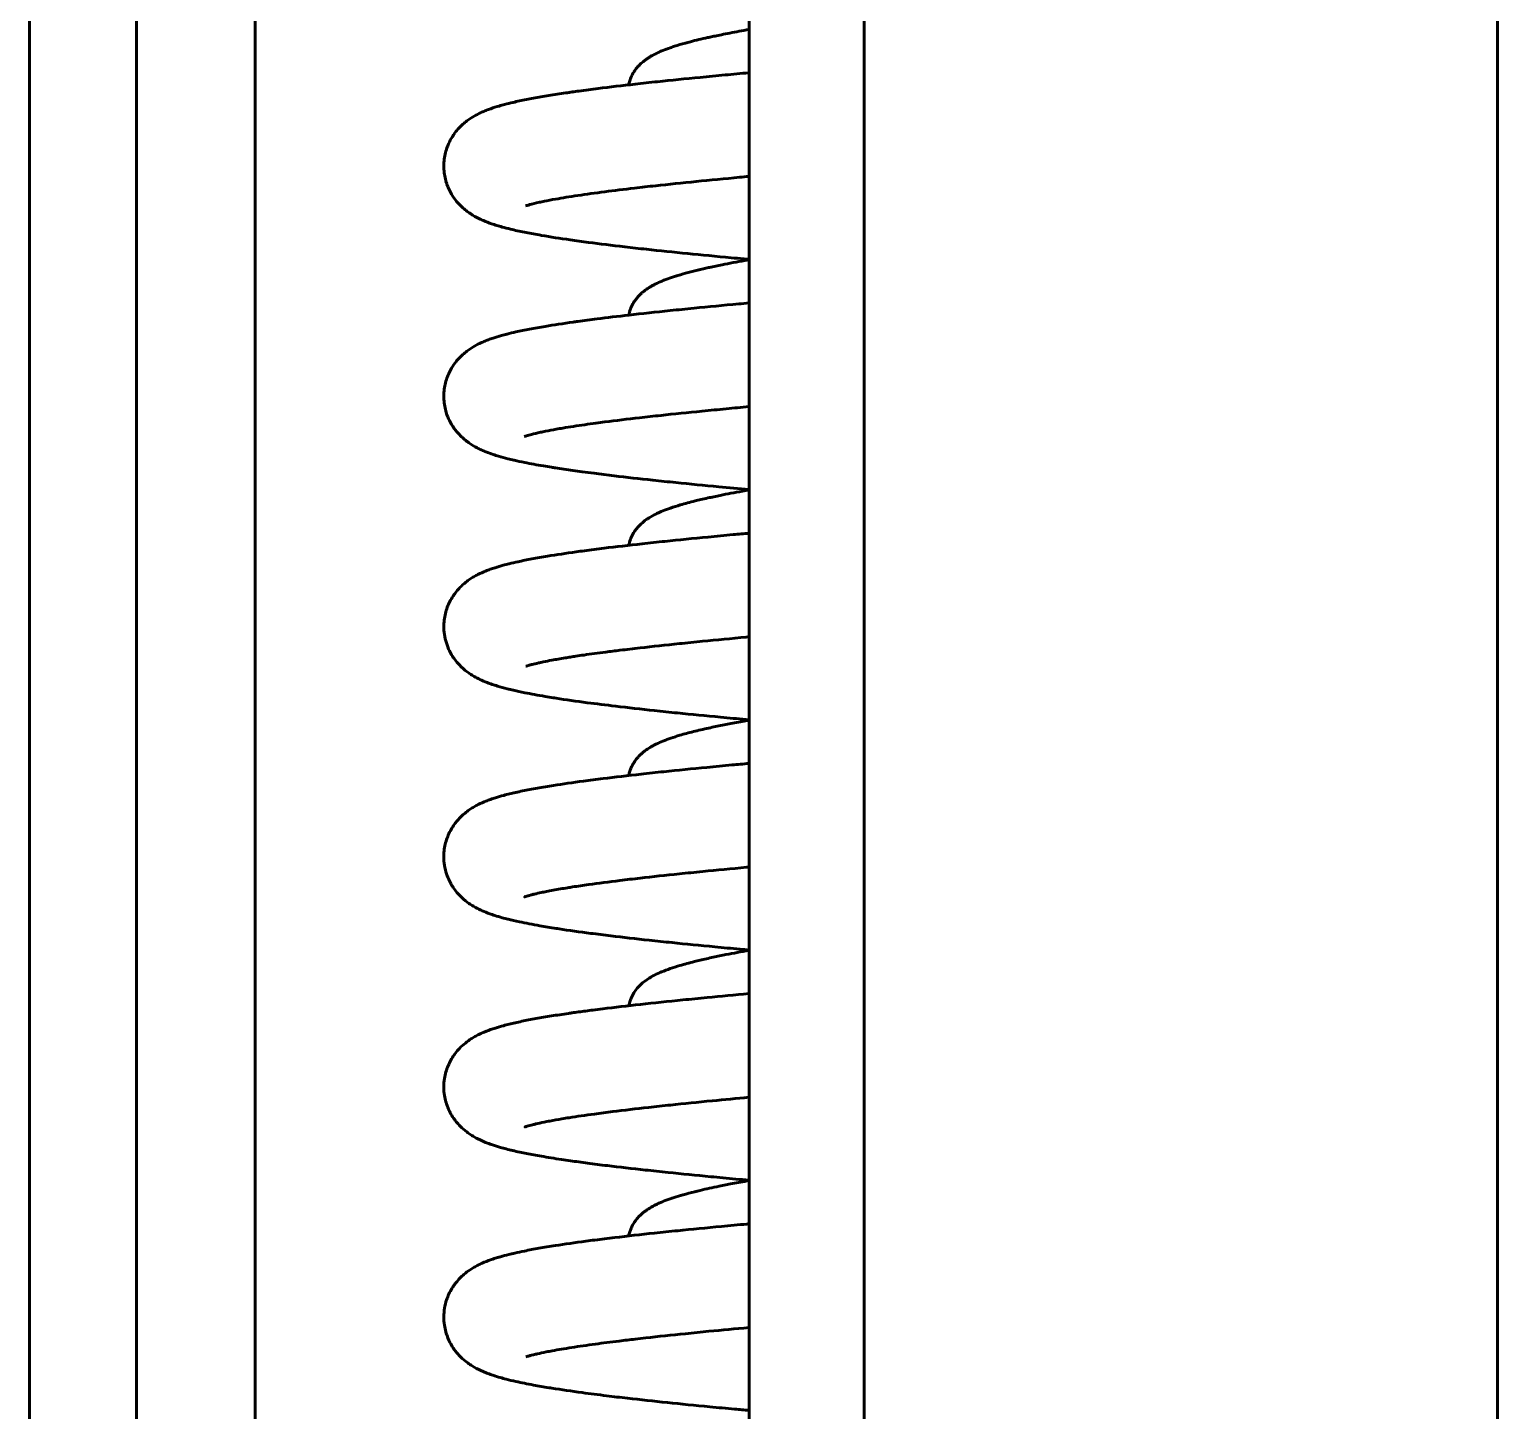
# Model space of a CAD drawing. Header units: millimetres. Extents: x 0 to 840, y 0 to 594.
# Drawn here: x 233.069 to 236.469, y 435.67 to 438.87 of the extents above; entities that cross this region are included whole.
import ezdxf

# ---------------------------------------------------------------- set-up
doc = ezdxf.new("R2010")
doc.units = ezdxf.units.MM
doc.linetypes.add('K5LT_BASIC', pattern=[0])
doc.layers.add('Системный слой', color=7, linetype='Continuous')

msp = doc.modelspace()

# ---------------------------------------------------------------- linework, layer by layer
at = {"layer": 'Системный слой', "color": 5, "linetype": 'K5LT_BASIC', "lineweight": 60, "true_color": 0x0000ff}
for p, q in [((236.46886, 512.31632), (236.46886, 411.74583)), ((235.00219, 512.30589), (235.00219, 411.73474)), ((233.06929, 445.75139), (233.06929, 413.77201)), ((233.31772, 445.75139), (233.31772, 413.77201)), ((233.59245, 413.73968), (233.59245, 445.75139)), ((234.73553, 445.61806), (234.73553, 413.95986))]:
    msp.add_line(p, q, dxfattribs=at)
for points, knots in [([(234.45704, 438.74172), (234.45708, 438.74189), (234.45711, 438.74207), (234.45774, 438.74521), (234.45844, 438.74794), (234.46057, 438.75483), (234.46204, 438.75852), (234.46502, 438.76483), (234.46646, 438.76749), (234.46932, 438.77225), (234.47098, 438.77473), (234.47416, 438.77907), (234.47593, 438.78127), (234.47939, 438.78525), (234.4812, 438.78716), (234.48623, 438.79211), (234.48935, 438.7948), (234.49468, 438.79898), (234.49657, 438.80037), (234.50076, 438.80327), (234.50282, 438.80461), (234.50719, 438.80731), (234.50948, 438.80864), (234.51688, 438.81274), (234.52214, 438.81532), (234.5303, 438.81896), (234.53296, 438.82009), (234.54133, 438.82351), (234.54719, 438.82569), (234.5565, 438.82892), (234.55978, 438.83002), (234.57112, 438.83366), (234.57947, 438.83613), (234.59216, 438.83963), (234.59611, 438.84068), (234.6125, 438.84493), (234.62568, 438.84807), (234.64158, 438.8516), (234.64346, 438.85201), (234.64913, 438.85325), (234.65297, 438.85407), (234.66165, 438.8559), (234.66653, 438.8569), (234.68453, 438.86054), (234.69818, 438.86316), (234.71994, 438.86716), (234.72766, 438.86854), (234.73553, 438.86993)], [15.2708964, 15.2708964, 15.2708964, 15.2708964, 15.2814512, 15.2814512, 15.4597639, 15.4597639, 15.7178804, 15.7178804, 15.9135565, 15.9135565, 16.108643, 16.108643, 16.3069277, 16.3069277, 16.5097208, 16.5097208, 16.8665158, 16.8665158, 17.0900401, 17.0900401, 17.3260732, 17.3260732, 17.5758836, 17.5758836, 18.1455824, 18.1455824, 18.4264481, 18.4264481, 19.0025335, 19.0025335, 19.3081515, 19.3081515, 20.0282558, 20.0282558, 20.3433594, 20.3433594, 21.3061923, 21.3061923, 21.4337914, 21.4337914, 21.6889895, 21.6889895, 22.0024793, 22.0024793, 22.8263653, 22.8263653, 23.2641921, 23.2641921, 23.2641921, 23.2641921]), ([(234.73553, 438.3374), (234.73153, 438.33776), (234.72754, 438.33813), (234.7137, 438.3394), (234.70391, 438.34031), (234.65959, 438.34445), (234.62598, 438.34768), (234.56049, 438.35422), (234.52866, 438.35752), (234.48961, 438.36177), (234.48108, 438.36271), (234.46422, 438.3646), (234.45589, 438.36555), (234.41817, 438.3699), (234.39025, 438.37332), (234.35664, 438.37774), (234.34934, 438.37872), (234.33512, 438.38066), (234.3282, 438.38163), (234.29768, 438.38601), (234.27576, 438.38942), (234.25338, 438.39327), (234.25134, 438.39363), (234.24338, 438.39503), (234.23759, 438.39608), (234.22635, 438.39819), (234.22084, 438.39926), (234.20428, 438.40261), (234.19361, 438.40495), (234.17689, 438.40897), (234.17028, 438.41066), (234.15965, 438.41361), (234.15554, 438.4148), (234.14723, 438.41736), (234.14339, 438.41861), (234.13331, 438.42209), (234.12685, 438.42454), (234.11719, 438.42869), (234.11369, 438.43029), (234.10361, 438.43528), (234.09772, 438.43848), (234.08703, 438.44559), (234.08401, 438.44774), (234.07747, 438.45284), (234.07428, 438.45554), (234.06804, 438.46135), (234.06478, 438.46465), (234.05759, 438.47274), (234.05306, 438.47862), (234.04582, 438.48987), (234.04239, 438.49619), (234.03861, 438.50478), (234.03765, 438.50714), (234.03635, 438.51066), (234.03595, 438.5118), (234.03478, 438.51524), (234.03407, 438.51756), (234.03212, 438.52464), (234.03108, 438.52948), (234.02954, 438.53952), (234.02906, 438.54474), (234.02876, 438.5552), (234.02894, 438.56045), (234.02994, 438.57084), (234.03076, 438.57599), (234.033, 438.58606), (234.03441, 438.59098), (234.03828, 438.60194), (234.0409, 438.60784), (234.04689, 438.61911), (234.05031, 438.62447), (234.05413, 438.62968), (234.05441, 438.63006), (234.05768, 438.63442), (234.06091, 438.63825), (234.06698, 438.64476), (234.07015, 438.64783), (234.07619, 438.65324), (234.07936, 438.65583), (234.08556, 438.66052), (234.08858, 438.66263), (234.09713, 438.66819), (234.10186, 438.67086), (234.11014, 438.67514), (234.11334, 438.67668), (234.11987, 438.67964), (234.12341, 438.68113), (234.13026, 438.68386), (234.1339, 438.68522), (234.14399, 438.68879), (234.15035, 438.6908), (234.1611, 438.69396), (234.16539, 438.69515), (234.17597, 438.69795), (234.18257, 438.69958), (234.19431, 438.7023), (234.19919, 438.70339), (234.2094, 438.70557), (234.2147, 438.70666), (234.2307, 438.70982), (234.2419, 438.71189), (234.25967, 438.71497), (234.26582, 438.716), (234.27837, 438.71805), (234.2848, 438.71907), (234.2979, 438.72109), (234.30459, 438.72209), (234.3138, 438.72344), (234.31617, 438.72379), (234.32109, 438.7245), (234.32362, 438.72486), (234.33127, 438.72594), (234.33645, 438.72667), (234.34888, 438.72837), (234.35621, 438.72935), (234.3711, 438.73131), (234.37867, 438.73229), (234.41318, 438.73664), (234.44161, 438.74001), (234.48007, 438.74432), (234.48868, 438.74528), (234.5061, 438.74717), (234.51492, 438.74812), (234.55544, 438.75242), (234.58844, 438.75576), (234.63207, 438.76003), (234.64157, 438.76095), (234.66072, 438.76278), (234.67037, 438.7637), (234.6983, 438.76633), (234.71679, 438.76804), (234.73553, 438.76975)], [17.6514109, 17.6514109, 17.6514109, 17.6514109, 17.7772983, 17.7772983, 18.0899646, 18.0899646, 19.2030802, 19.2030802, 20.3381333, 20.3381333, 20.6607478, 20.6607478, 20.9848758, 20.9848758, 22.1507212, 22.1507212, 22.4818189, 22.4818189, 22.8090733, 22.8090733, 23.9511004, 23.9511004, 24.0673039, 24.0673039, 24.4069544, 24.4069544, 24.7470429, 24.7470429, 25.4603429, 25.4603429, 25.9392161, 25.9392161, 26.2642799, 26.2642799, 26.5715778, 26.5715778, 27.0630792, 27.0630792, 27.3356664, 27.3356664, 27.8157053, 27.8157053, 28.0263359, 28.0263359, 28.2252648, 28.2252648, 28.4161238, 28.4161238, 28.6871599, 28.6871599, 28.9389208, 28.9389208, 29.030365, 29.030365, 29.0734309, 29.0734309, 29.1595627, 29.1595627, 29.3318263, 29.3318263, 29.5120752, 29.5120752, 29.692458, 29.692458, 29.8728064, 29.8728064, 30.0529797, 30.0529797, 30.287323, 30.287323, 30.5294085, 30.5294085, 30.5484005, 30.5484005, 30.7512887, 30.7512887, 30.941529, 30.941529, 31.1378553, 31.1378553, 31.3425172, 31.3425172, 31.707586, 31.707586, 31.9524764, 31.9524764, 32.2173605, 32.2173605, 32.4995814, 32.4995814, 33.0087112, 33.0087112, 33.3282566, 33.3282566, 33.8013984, 33.8013984, 34.1361041, 34.1361041, 34.4753126, 34.4753126, 35.1410374, 35.1410374, 35.4805396, 35.4805396, 35.8183769, 35.8183769, 36.1546751, 36.1546751, 36.2709726, 36.2709726, 36.3927115, 36.3927115, 36.6361892, 36.6361892, 36.9688223, 36.9688223, 37.2999793, 37.2999793, 38.4507249, 38.4507249, 38.7768409, 38.7768409, 39.1017879, 39.1017879, 40.2519159, 40.2519159, 40.5683975, 40.5683975, 40.883783, 40.883783, 41.4741036, 41.4741036, 41.4741036, 41.4741036]), ([(234.21814, 438.46123), (234.21949, 438.4617), (234.22052, 438.46203), (234.22396, 438.46309), (234.22591, 438.46366), (234.23366, 438.46581), (234.24132, 438.46771), (234.25374, 438.47045), (234.2576, 438.47127), (234.26959, 438.47371), (234.27821, 438.47535), (234.30294, 438.47977), (234.3204, 438.48261), (234.35862, 438.48832), (234.37948, 438.49121), (234.42338, 438.4969), (234.44632, 438.49971), (234.47843, 438.50344), (234.48647, 438.50436), (234.50278, 438.5062), (234.51104, 438.50711), (234.54929, 438.5113), (234.5807, 438.51457), (234.6457, 438.52108), (234.67926, 438.52432), (234.72104, 438.52823), (234.72826, 438.5289), (234.73553, 438.52957)], [0, 0, 0, 0, 0.2910511, 0.2910511, 0.5841198, 0.5841198, 1.3557373, 1.3557373, 1.6748991, 1.6748991, 2.2860591, 2.2860591, 3.2956383, 3.2956383, 4.3052176, 4.3052176, 5.2765956, 5.2765956, 5.5937508, 5.5937508, 5.9098311, 5.9098311, 7.0343142, 7.0343142, 8.1433826, 8.1433826, 8.3734093, 8.3734093, 8.3734093, 8.3734093]), ([(234.45705, 438.20841), (234.45748, 438.21062), (234.45799, 438.21279), (234.45923, 438.21728), (234.46007, 438.21984), (234.4624, 438.22609), (234.46444, 438.23045), (234.46859, 438.23787), (234.47097, 438.24148), (234.47509, 438.24691), (234.47672, 438.24888), (234.48024, 438.25283), (234.48192, 438.25456), (234.48565, 438.25816), (234.48741, 438.25974), (234.49037, 438.26224), (234.4914, 438.26307), (234.49623, 438.26687), (234.50001, 438.26948), (234.50598, 438.27325), (234.50827, 438.27461), (234.51287, 438.2772), (234.5152, 438.27845), (234.5231, 438.28246), (234.52857, 438.28493), (234.53709, 438.28846), (234.54002, 438.28962), (234.54864, 438.29289), (234.55453, 438.29495), (234.56403, 438.29806), (234.5675, 438.29915), (234.57862, 438.30254), (234.58662, 438.30481), (234.59897, 438.3081), (234.60304, 438.30915), (234.61133, 438.31123), (234.61558, 438.31227), (234.62425, 438.31434), (234.62867, 438.31536), (234.63684, 438.31722), (234.64056, 438.31805), (234.64898, 438.31988), (234.65371, 438.3209), (234.66334, 438.32291), (234.66823, 438.32391), (234.68979, 438.32825), (234.70733, 438.33156), (234.72899, 438.33544), (234.73224, 438.33602), (234.73553, 438.33659)], [15.2770066, 15.2770066, 15.2770066, 15.2770066, 15.4116474, 15.4116474, 15.5666838, 15.5666838, 15.8501147, 15.8501147, 16.1411407, 16.1411407, 16.3360032, 16.3360032, 16.5367714, 16.5367714, 16.7459133, 16.7459133, 16.8650735, 16.8650735, 17.2837846, 17.2837846, 17.5317871, 17.5317871, 17.7900805, 17.7900805, 18.3788375, 18.3788375, 18.6716961, 18.6716961, 19.2339442, 19.2339442, 19.5433923, 19.5433923, 20.2100357, 20.2100357, 20.5256667, 20.5256667, 20.8415178, 20.8415178, 21.1572127, 21.1572127, 21.4128408, 21.4128408, 21.727157, 21.727157, 22.0406414, 22.0406414, 23.0834015, 23.0834015, 23.2661389, 23.2661389, 23.2661389, 23.2661389]), ([(234.73553, 437.80406), (234.71186, 437.80623), (234.6886, 437.80839), (234.63154, 437.81381), (234.59832, 437.81707), (234.55728, 437.82125), (234.54828, 437.82218), (234.53047, 437.82404), (234.52165, 437.82498), (234.48164, 437.82927), (234.45178, 437.83263), (234.41546, 437.83696), (234.40754, 437.83792), (234.39195, 437.83985), (234.38426, 437.84082), (234.3673, 437.843), (234.3581, 437.84421), (234.34182, 437.84641), (234.33468, 437.84739), (234.32069, 437.84937), (234.31381, 437.85036), (234.30035, 437.85236), (234.29375, 437.85336), (234.28423, 437.85485), (234.2812, 437.85533), (234.27183, 437.85683), (234.26561, 437.85785), (234.24418, 437.86149), (234.2298, 437.86413), (234.20766, 437.86859), (234.19946, 437.87034), (234.18676, 437.87325), (234.18197, 437.8744), (234.16978, 437.87746), (234.16252, 437.87942), (234.15146, 437.8827), (234.14719, 437.88404), (234.13765, 437.88721), (234.13213, 437.8892), (234.12276, 437.89295), (234.11962, 437.89428), (234.11246, 437.89755), (234.10931, 437.89908), (234.09962, 437.90417), (234.09311, 437.90801), (234.08338, 437.91489), (234.07991, 437.91753), (234.07355, 437.92286), (234.07025, 437.92586), (234.06408, 437.93207), (234.06104, 437.93542), (234.05613, 437.94144), (234.05418, 437.944), (234.04861, 437.95193), (234.04515, 437.95765), (234.03917, 437.96977), (234.03667, 437.97594), (234.0331, 437.98738), (234.03186, 437.99238), (234.02999, 438.00262), (234.02936, 438.00781), (234.02877, 438.01826), (234.0288, 438.02351), (234.02949, 438.03391), (234.03017, 438.0391), (234.03211, 438.04918), (234.0334, 438.0542), (234.03646, 438.06373), (234.03827, 438.06839), (234.04233, 438.07733), (234.0446, 438.08162), (234.05034, 438.09123), (234.05398, 438.09636), (234.05798, 438.10131), (234.05827, 438.10167), (234.06169, 438.10583), (234.06504, 438.10944), (234.07126, 438.11555), (234.07447, 438.11842), (234.08058, 438.12347), (234.08377, 438.12588), (234.09001, 438.13026), (234.09303, 438.13223), (234.10179, 438.13754), (234.10668, 438.14011), (234.11517, 438.14421), (234.11845, 438.14568), (234.12511, 438.1485), (234.12874, 438.14994), (234.13579, 438.15258), (234.1395, 438.15389), (234.1496, 438.15725), (234.15583, 438.15913), (234.1666, 438.16214), (234.17102, 438.16332), (234.18199, 438.16611), (234.18884, 438.16773), (234.20098, 438.17045), (234.20602, 438.17153), (234.21651, 438.17369), (234.22195, 438.17477), (234.2388, 438.178), (234.25078, 438.18013), (234.28339, 438.1856), (234.305, 438.1889), (234.33185, 438.19269), (234.33551, 438.1932), (234.34636, 438.1947), (234.35366, 438.19568), (234.3685, 438.19764), (234.37604, 438.19862), (234.4071, 438.20256), (234.43175, 438.20551), (234.48784, 438.21191), (234.51973, 438.21535), (234.56204, 438.21972), (234.57116, 438.22065), (234.58956, 438.2225), (234.59884, 438.22343), (234.64157, 438.22765), (234.67612, 438.23094), (234.71956, 438.23496), (234.72752, 438.23569), (234.73553, 438.23642)], [16.2624101, 16.2624101, 16.2624101, 16.2624101, 16.9775391, 16.9775391, 18.0525684, 18.0525684, 18.3585298, 18.3585298, 18.6658319, 18.6658319, 19.7704416, 19.7704416, 20.0848766, 20.0848766, 20.4005474, 20.4005474, 20.7947646, 20.7947646, 21.1139544, 21.1139544, 21.4339694, 21.4339694, 21.7554901, 21.7554901, 21.9080828, 21.9080828, 22.2323972, 22.2323972, 23.0546044, 23.0546044, 23.5741965, 23.5741965, 23.8982904, 23.8982904, 24.4178825, 24.4178825, 24.7248323, 24.7248323, 25.1532146, 25.1532146, 25.4162954, 25.4162954, 25.6587466, 25.6587466, 26.0857428, 26.0857428, 26.2913996, 26.2913996, 26.4863348, 26.4863348, 26.6715018, 26.6715018, 26.7957909, 26.7957909, 27.0381243, 27.0381243, 27.2628932, 27.2628932, 27.4292176, 27.4292176, 27.594318, 27.594318, 27.7592234, 27.7592234, 27.9249699, 27.9249699, 28.0926229, 28.0926229, 28.2633046, 28.2633046, 28.4366275, 28.4366275, 28.6726327, 28.6726327, 28.690844, 28.690844, 28.889853, 28.889853, 29.0758661, 29.0758661, 29.2689239, 29.2689239, 29.4709327, 29.4709327, 29.8415529, 29.8415529, 30.0848159, 30.0848159, 30.3479366, 30.3479366, 30.6271294, 30.6271294, 31.1013949, 31.1013949, 31.4124648, 31.4124648, 31.8741363, 31.8741363, 32.197199, 32.197199, 32.5232812, 32.5232812, 33.1890278, 33.1890278, 34.2479185, 34.2479185, 34.4129955, 34.4129955, 34.7323995, 34.7323995, 35.0502074, 35.0502074, 36.0175733, 36.0175733, 37.1506918, 37.1506918, 37.4572892, 37.4572892, 37.7627791, 37.7627791, 38.8493866, 38.8493866, 39.0912523, 39.0912523, 39.0912523, 39.0912523]), ([(234.21566, 437.92698), (234.21629, 437.92726), (234.21564, 437.92699), (234.21866, 437.92812), (234.22206, 437.92921), (234.22759, 437.9308), (234.23014, 437.9315), (234.2379, 437.93353), (234.2448, 437.93517), (234.25643, 437.93769), (234.26039, 437.93852), (234.27212, 437.94086), (234.28022, 437.94239), (234.29396, 437.94483), (234.29916, 437.94572), (234.32006, 437.94921), (234.33708, 437.95183), (234.36378, 437.95565), (234.37228, 437.95684), (234.38787, 437.95894), (234.39484, 437.95987), (234.42689, 437.96402), (234.45375, 437.96728), (234.49027, 437.97146), (234.49843, 437.97238), (234.51496, 437.97421), (234.52332, 437.97513), (234.56205, 437.97931), (234.59381, 437.98258), (234.63598, 437.98676), (234.64522, 437.98767), (234.66384, 437.98947), (234.67324, 437.99038), (234.70004, 437.99293), (234.71765, 437.99458), (234.73553, 437.99624)], [0, 0, 0, 0, 0.2395991, 0.2395991, 0.7689943, 0.7689943, 1.0086513, 1.0086513, 1.7166924, 1.7166924, 2.0587812, 2.0587812, 2.6630647, 2.6630647, 3.0089995, 3.0089995, 3.9995145, 3.9995145, 4.441106, 4.441106, 4.7835574, 4.7835574, 5.9828167, 5.9828167, 6.3203518, 6.3203518, 6.656356, 6.656356, 7.8532297, 7.8532297, 8.1841638, 8.1841638, 8.5141946, 8.5141946, 9.1172828, 9.1172828, 9.1172828, 9.1172828]), ([(234.73553, 437.80326), (234.73034, 437.80235), (234.72522, 437.80143), (234.70213, 437.79726), (234.685, 437.79398), (234.66386, 437.78969), (234.65903, 437.78868), (234.64952, 437.78667), (234.64485, 437.78566), (234.63469, 437.78341), (234.62925, 437.78217), (234.61954, 437.77989), (234.61524, 437.77886), (234.59874, 437.77478), (234.58721, 437.77169), (234.56858, 437.7662), (234.56112, 437.76384), (234.55072, 437.76026), (234.54757, 437.75913), (234.53876, 437.75583), (234.53323, 437.75359), (234.52519, 437.75002), (234.52258, 437.7488), (234.51462, 437.74488), (234.50951, 437.7421), (234.50223, 437.73756), (234.49995, 437.73606), (234.49363, 437.7316), (234.48969, 437.72852), (234.48374, 437.72302), (234.4821, 437.72141), (234.47851, 437.71761), (234.47679, 437.71565), (234.47334, 437.71134), (234.47169, 437.70909), (234.46774, 437.70314), (234.46536, 437.69894), (234.46165, 437.69094), (234.45992, 437.68638), (234.45804, 437.67969), (234.4575, 437.67741), (234.45705, 437.67508)], [18.3763925, 18.3763925, 18.3763925, 18.3763925, 18.6652158, 18.6652158, 19.6953654, 19.6953654, 20.0084335, 20.0084335, 20.3221589, 20.3221589, 20.7044687, 20.7044687, 21.0201254, 21.0201254, 21.9434122, 21.9434122, 22.6166164, 22.6166164, 22.9219503, 22.9219503, 23.4853827, 23.4853827, 23.7698737, 23.7698737, 24.3333062, 24.3333062, 24.5827383, 24.5827383, 25.0400042, 25.0400042, 25.2352625, 25.2352625, 25.4387399, 25.4387399, 25.6356331, 25.6356331, 25.9366411, 25.9366411, 26.2245206, 26.2245206, 26.367018, 26.367018, 26.367018, 26.367018]), ([(234.73553, 437.27073), (234.73312, 437.27095), (234.73071, 437.27117), (234.71843, 437.2723), (234.70861, 437.2732), (234.6891, 437.27502), (234.67941, 437.27593), (234.63549, 437.28009), (234.60222, 437.28335), (234.56108, 437.28753), (234.55206, 437.28846), (234.5342, 437.29032), (234.52535, 437.29125), (234.48521, 437.29554), (234.45522, 437.2989), (234.40387, 437.305), (234.38194, 437.30773), (234.33525, 437.3139), (234.31116, 437.31732), (234.28653, 437.32115), (234.28431, 437.3215), (234.27569, 437.32287), (234.26941, 437.32389), (234.24652, 437.32773), (234.23081, 437.33059), (234.20715, 437.33536), (234.19842, 437.33723), (234.18525, 437.34028), (234.18057, 437.34141), (234.16785, 437.34463), (234.16014, 437.34675), (234.14879, 437.3502), (234.14465, 437.35153), (234.13682, 437.3542), (234.13327, 437.35548), (234.12345, 437.35928), (234.1181, 437.36155), (234.10881, 437.366), (234.10534, 437.36778), (234.09863, 437.37152), (234.09512, 437.37361), (234.08617, 437.37942), (234.08019, 437.38378), (234.07391, 437.38929), (234.07368, 437.38949), (234.07297, 437.39012), (234.07251, 437.39054), (234.07109, 437.39183), (234.07015, 437.39271), (234.06732, 437.39544), (234.06544, 437.39736), (234.06061, 437.40259), (234.05769, 437.40606), (234.05212, 437.41346), (234.04948, 437.41736), (234.04366, 437.42711), (234.04066, 437.43306), (234.03563, 437.44557), (234.0336, 437.45193), (234.03059, 437.46504), (234.0296, 437.47168), (234.02879, 437.4836), (234.02877, 437.48886), (234.02936, 437.49926), (234.02998, 437.50447), (234.03182, 437.51458), (234.03306, 437.51962), (234.03603, 437.5292), (234.0378, 437.5339), (234.04179, 437.5429), (234.04402, 437.54722), (234.04883, 437.55545), (234.05142, 437.55934), (234.05523, 437.56451), (234.05638, 437.566), (234.06039, 437.57098), (234.06342, 437.57436), (234.0708, 437.5819), (234.07556, 437.5861), (234.08312, 437.59207), (234.08627, 437.59435), (234.09254, 437.59859), (234.09551, 437.60043), (234.10189, 437.60416), (234.10471, 437.60568), (234.11408, 437.61047), (234.11992, 437.61304), (234.12917, 437.61678), (234.13287, 437.61818), (234.14012, 437.62077), (234.14379, 437.622), (234.15393, 437.62523), (234.16003, 437.62701), (234.17074, 437.62992), (234.1753, 437.63109), (234.18649, 437.63385), (234.19344, 437.63546), (234.20574, 437.63814), (234.21093, 437.63922), (234.2216, 437.64137), (234.22714, 437.64244), (234.24426, 437.64565), (234.25639, 437.64777), (234.28959, 437.65324), (234.31169, 437.65655), (234.3416, 437.66071), (234.34792, 437.66157), (234.36166, 437.66341), (234.36914, 437.66439), (234.38432, 437.66634), (234.39203, 437.66731), (234.42766, 437.67171), (234.45712, 437.67513), (234.49675, 437.67949), (234.5055, 437.68044), (234.52311, 437.68233), (234.53198, 437.68326), (234.57295, 437.68754), (234.60631, 437.69087), (234.65034, 437.69512), (234.65994, 437.69604), (234.67926, 437.69787), (234.68899, 437.69878), (234.71092, 437.70083), (234.72317, 437.70196), (234.73553, 437.70309)], [17.5558678, 17.5558678, 17.5558678, 17.5558678, 17.6335987, 17.6335987, 17.9538544, 17.9538544, 18.2751691, 18.2751691, 19.422299, 19.422299, 19.7489631, 19.7489631, 20.0770898, 20.0770898, 21.2567992, 21.2567992, 22.2116751, 22.2116751, 23.397165, 23.397165, 23.5160285, 23.5160285, 23.8617679, 23.8617679, 24.8113483, 24.8113483, 25.4023671, 25.4023671, 25.7475573, 25.7475573, 26.3385761, 26.3385761, 26.66555, 26.66555, 26.9739316, 26.9739316, 27.4295534, 27.4295534, 27.6879754, 27.6879754, 27.9313737, 27.9313737, 28.3269803, 28.3269803, 28.3423384, 28.3423384, 28.3730546, 28.3730546, 28.4344871, 28.4344871, 28.5573522, 28.5573522, 28.7513068, 28.7513068, 28.9399852, 28.9399852, 29.1882998, 29.1882998, 29.4223659, 29.4223659, 29.6488976, 29.6488976, 29.8250013, 29.8250013, 30.0019332, 30.0019332, 30.1808344, 30.1808344, 30.3629059, 30.3629059, 30.5479673, 30.5479673, 30.7338587, 30.7338587, 30.8120528, 30.8120528, 31.0066013, 31.0066013, 31.3010476, 31.3010476, 31.5095413, 31.5095413, 31.7282675, 31.7282675, 31.9602818, 31.9602818, 32.4307035, 32.4307035, 32.7191201, 32.7191201, 33.0219235, 33.0219235, 33.514515, 33.514515, 33.8506034, 33.8506034, 34.3431949, 34.3431949, 34.6897696, 34.6897696, 35.0383834, 35.0383834, 35.7477916, 35.7477916, 36.8864325, 36.8864325, 37.184642, 37.184642, 37.5245833, 37.5245833, 37.8632031, 37.8632031, 39.0615772, 39.0615772, 39.3950591, 39.3950591, 39.7245926, 39.7245926, 40.89965, 40.89965, 41.2232196, 41.2232196, 41.5457102, 41.5457102, 41.9445711, 41.9445711, 41.9445711, 41.9445711]), ([(234.21897, 437.39485), (234.22108, 437.39556), (234.21913, 437.39506), (234.22845, 437.39771), (234.23089, 437.39837), (234.23765, 437.40011), (234.24246, 437.40127), (234.25152, 437.4033), (234.25531, 437.40412), (234.26535, 437.4062), (234.272, 437.4075), (234.28384, 437.4097), (234.28875, 437.41058), (234.29904, 437.41237), (234.30437, 437.41327), (234.31179, 437.41448), (234.31372, 437.41479), (234.31772, 437.41544), (234.31982, 437.41577), (234.32615, 437.41677), (234.33048, 437.41743), (234.34094, 437.41902), (234.34714, 437.41993), (234.36928, 437.42312), (234.38605, 437.4254), (234.41438, 437.42906), (234.42531, 437.43043), (234.44412, 437.43273), (234.45181, 437.43366), (234.46744, 437.4355), (234.47537, 437.43642), (234.51214, 437.44062), (234.5425, 437.44391), (234.58308, 437.44811), (234.59197, 437.44902), (234.60994, 437.45084), (234.61901, 437.45175), (234.66073, 437.45588), (234.69453, 437.4591), (234.73138, 437.46252), (234.73345, 437.46271), (234.73553, 437.4629)], [0, 0, 0, 0, 1.3384837, 1.3384837, 1.692829, 1.692829, 2.282673, 2.282673, 2.6703282, 2.6703282, 3.2601722, 3.2601722, 3.653333, 3.653333, 4.0466616, 4.0466616, 4.1821474, 4.1821474, 4.3256853, 4.3256853, 4.6127611, 4.6127611, 5.0046699, 5.0046699, 5.9707304, 5.9707304, 6.5479931, 6.5479931, 6.9350804, 6.9350804, 7.3204802, 7.3204802, 8.6910842, 8.6910842, 9.0697336, 9.0697336, 9.4472127, 9.4472127, 10.787103, 10.787103, 10.8666494, 10.8666494, 10.8666494, 10.8666494]), ([(234.45706, 437.14176), (234.45729, 437.14296), (234.45754, 437.14414), (234.45848, 437.14808), (234.45941, 437.15123), (234.46135, 437.15672), (234.46251, 437.15951), (234.46495, 437.16468), (234.46627, 437.16714), (234.46988, 437.17321), (234.47209, 437.17637), (234.47623, 437.18165), (234.47783, 437.1835), (234.48065, 437.18656), (234.4817, 437.18764), (234.48465, 437.19057), (234.48654, 437.1923), (234.49039, 437.19561), (234.49241, 437.19723), (234.4983, 437.20168), (234.50227, 437.20432), (234.50853, 437.2081), (234.51072, 437.20935), (234.51542, 437.2119), (234.51775, 437.21309), (234.52534, 437.21682), (234.53068, 437.21917), (234.53905, 437.22257), (234.54195, 437.2237), (234.55139, 437.22721), (234.55806, 437.22949), (234.56851, 437.2328), (234.57204, 437.23388), (234.58551, 437.23787), (234.59591, 437.24069), (234.61805, 437.24626), (234.62977, 437.249), (234.65233, 437.25396), (234.66296, 437.25619), (234.679, 437.25941), (234.68406, 437.26041), (234.70059, 437.2636), (234.71239, 437.26579), (234.72819, 437.26863), (234.73184, 437.26928), (234.73553, 437.26993)], [15.2788848, 15.2788848, 15.2788848, 15.2788848, 15.3499998, 15.3499998, 15.5337924, 15.5337924, 15.7171095, 15.7171095, 15.9017233, 15.9017233, 16.1858678, 16.1858678, 16.3821001, 16.3821001, 16.5053912, 16.5053912, 16.7177298, 16.7177298, 16.9391693, 16.9391693, 17.3760808, 17.3760808, 17.6252667, 17.6252667, 17.8850899, 17.8850899, 18.4456909, 18.4456909, 18.7390388, 18.7390388, 19.3689476, 19.3689476, 19.6801053, 19.6801053, 20.5228096, 20.5228096, 21.3655138, 21.3655138, 22.0600871, 22.0600871, 22.3725168, 22.3725168, 23.0638681, 23.0638681, 23.2688273, 23.2688273, 23.2688273, 23.2688273]), ([(234.73553, 436.7374), (234.72851, 436.73804), (234.72153, 436.73868), (234.70475, 436.74023), (234.69499, 436.74114), (234.67559, 436.74296), (234.66596, 436.74387), (234.6223, 436.74804), (234.58927, 436.7513), (234.54847, 436.7555), (234.53954, 436.75643), (234.52183, 436.75829), (234.51307, 436.75923), (234.47332, 436.76353), (234.44366, 436.7669), (234.40766, 436.77124), (234.39982, 436.7722), (234.38438, 436.77414), (234.37678, 436.77511), (234.343, 436.7795), (234.31846, 436.78293), (234.29336, 436.78676), (234.29111, 436.78711), (234.28235, 436.78847), (234.27598, 436.78949), (234.26355, 436.79153), (234.25746, 436.79256), (234.23441, 436.79658), (234.21846, 436.79964), (234.19467, 436.80473), (234.18604, 436.80671), (234.17301, 436.80997), (234.16851, 436.81116), (234.15833, 436.81397), (234.15241, 436.81572), (234.14281, 436.81881), (234.13908, 436.82007), (234.12922, 436.82364), (234.12385, 436.82577), (234.1146, 436.82988), (234.11107, 436.83154), (234.10427, 436.83503), (234.10074, 436.83696), (234.09405, 436.84094), (234.09062, 436.84314), (234.08187, 436.84925), (234.07623, 436.85368), (234.06751, 436.86187), (234.06444, 436.86501), (234.0585, 436.87175), (234.05564, 436.87532), (234.05021, 436.88293), (234.04764, 436.88694), (234.04286, 436.89545), (234.0407, 436.89986), (234.03621, 436.91057), (234.0341, 436.91691), (234.03091, 436.92998), (234.02982, 436.9366), (234.02874, 436.94994), (234.02872, 436.95664), (234.02963, 436.96843), (234.03035, 436.97361), (234.03238, 436.98365), (234.03372, 436.98866), (234.03686, 436.99814), (234.03871, 437.00278), (234.04284, 437.01166), (234.04514, 437.01592), (234.05006, 437.02401), (234.0527, 437.02783), (234.05633, 437.03259), (234.05724, 437.03375), (234.06103, 437.03839), (234.06407, 437.04173), (234.07148, 437.0492), (234.07626, 437.05336), (234.08383, 437.05927), (234.08699, 437.06153), (234.09326, 437.06571), (234.09623, 437.06754), (234.10263, 437.07123), (234.10545, 437.07274), (234.11487, 437.0775), (234.12075, 437.08007), (234.13006, 437.08379), (234.13378, 437.08518), (234.14107, 437.08776), (234.14476, 437.08899), (234.15494, 437.0922), (234.16109, 437.09398), (234.17187, 437.09688), (234.17645, 437.09805), (234.18568, 437.10031), (234.19047, 437.10143), (234.20577, 437.10486), (234.21651, 437.10706), (234.23928, 437.11142), (234.25133, 437.11356), (234.27016, 437.11672), (234.27646, 437.11774), (234.30433, 437.12214), (234.32746, 437.12549), (234.3595, 437.12979), (234.36695, 437.13077), (234.38208, 437.13272), (234.38977, 437.13369), (234.42527, 437.1381), (234.45462, 437.14151), (234.49412, 437.14587), (234.50285, 437.14682), (234.5205, 437.14872), (234.52942, 437.14966), (234.57039, 437.15395), (234.60371, 437.15728), (234.64768, 437.16153), (234.65726, 437.16245), (234.67656, 437.16428), (234.68628, 437.1652), (234.70909, 437.16732), (234.72224, 437.16854), (234.73553, 437.16975)], [18.5141549, 18.5141549, 18.5141549, 18.5141549, 18.7514776, 18.7514776, 19.0874818, 19.0874818, 19.4246437, 19.4246437, 20.6289179, 20.6289179, 20.9718791, 20.9718791, 21.3162316, 21.3162316, 22.5551984, 22.5551984, 22.9074355, 22.9074355, 23.2613046, 23.2613046, 24.5075337, 24.5075337, 24.6320185, 24.6320185, 24.993657, 24.993657, 25.3564048, 25.3564048, 26.4038889, 26.4038889, 27.0508363, 27.0508363, 27.4052698, 27.4052698, 27.8855798, 27.8855798, 28.2175661, 28.2175661, 28.6978761, 28.6978761, 28.9803002, 28.9803002, 29.2462796, 29.2462796, 29.4946869, 29.4946869, 29.8813307, 29.8813307, 30.0905643, 30.0905643, 30.2922378, 30.2922378, 30.4886998, 30.4886998, 30.6803779, 30.6803779, 30.926872, 30.926872, 31.1648644, 31.1648644, 31.399772, 31.399772, 31.5853881, 31.5853881, 31.7731538, 31.7731538, 31.9643043, 31.9643043, 32.1582977, 32.1582977, 32.3533997, 32.3533997, 32.4185375, 32.4185375, 32.6223466, 32.6223466, 32.9327455, 32.9327455, 33.1521493, 33.1521493, 33.3824294, 33.3824294, 33.6266959, 33.6266959, 34.1244963, 34.1244963, 34.4282867, 34.4282867, 34.7468885, 34.7468885, 35.2645741, 35.2645741, 35.6174437, 35.6174437, 35.9770308, 35.9770308, 36.7256015, 36.7256015, 37.4741723, 37.4741723, 37.8378305, 37.8378305, 39.0451787, 39.0451787, 39.4014855, 39.4014855, 39.7563208, 39.7563208, 41.0109885, 41.0109885, 41.3605003, 41.3605003, 41.7087881, 41.7087881, 42.94039, 42.94039, 43.2794777, 43.2794777, 43.6174209, 43.6174209, 44.0665575, 44.0665575, 44.0665575, 44.0665575]), ([(234.21676, 436.86084), (234.21637, 436.86064), (234.21552, 436.86028), (234.21708, 436.86086), (234.21821, 436.86126), (234.22139, 436.86232), (234.2258, 436.86367), (234.23326, 436.86566), (234.23596, 436.86634), (234.24363, 436.86821), (234.24872, 436.86937), (234.2581, 436.87137), (234.26218, 436.87221), (234.27618, 436.87499), (234.28704, 436.87698), (234.30413, 436.87989), (234.3096, 436.8808), (234.31912, 436.88233), (234.32309, 436.88295), (234.33303, 436.88449), (234.33909, 436.88541), (234.35156, 436.88724), (234.35796, 436.88816), (234.38673, 436.89219), (234.41088, 436.89534), (234.44425, 436.89941), (234.45195, 436.90034), (234.46759, 436.90218), (234.47552, 436.9031), (234.51229, 436.90731), (234.54266, 436.91059), (234.58325, 436.91479), (234.59214, 436.9157), (234.61011, 436.91752), (234.61918, 436.91843), (234.66092, 436.92256), (234.69472, 436.92579), (234.73152, 436.9292), (234.73352, 436.92939), (234.73553, 436.92957)], [0, 0, 0, 0, 0.5417069, 0.5417069, 0.8047338, 0.8047338, 1.4335299, 1.4335299, 1.7456402, 1.7456402, 2.225997, 2.225997, 2.5530138, 2.5530138, 3.2997923, 3.2997923, 3.631599, 3.631599, 3.8594494, 3.8594494, 4.190297, 4.190297, 4.5202825, 4.5202825, 5.6368165, 5.6368165, 5.9633982, 5.9633982, 6.2883237, 6.2883237, 7.4442678, 7.4442678, 7.7635726, 7.7635726, 8.081925, 8.081925, 9.2120225, 9.2120225, 9.2769252, 9.2769252, 9.2769252, 9.2769252]), ([(234.73553, 436.73659), (234.71685, 436.73331), (234.69904, 436.73001), (234.67712, 436.7257), (234.67214, 436.72471), (234.66235, 436.72271), (234.65753, 436.7217), (234.64216, 436.71843), (234.63198, 436.71616), (234.61787, 436.71282), (234.61359, 436.71179), (234.59736, 436.70775), (234.58604, 436.7047), (234.56771, 436.69927), (234.56035, 436.69692), (234.54626, 436.69204), (234.53953, 436.6895), (234.53031, 436.68563), (234.52752, 436.68441), (234.51949, 436.6807), (234.51436, 436.6781), (234.50694, 436.67383), (234.50458, 436.67239), (234.49785, 436.66803), (234.49346, 436.66487), (234.4879, 436.66015), (234.4869, 436.65926), (234.48455, 436.65711), (234.48339, 436.656), (234.48025, 436.65284), (234.47853, 436.65097), (234.4739, 436.6455), (234.47123, 436.64189), (234.46647, 436.63429), (234.46421, 436.63002), (234.46132, 436.6233), (234.46018, 436.62023), (234.45872, 436.61553), (234.45817, 436.6135), (234.45747, 436.6105), (234.45725, 436.60946), (234.45705, 436.60841)], [18.3385501, 18.3385501, 18.3385501, 18.3385501, 19.3781868, 19.3781868, 19.6900918, 19.6900918, 20.0032544, 20.0032544, 20.707306, 20.707306, 21.0230169, 21.0230169, 21.9335539, 21.9335539, 22.5995665, 22.5995665, 23.2655791, 23.2655791, 23.5572617, 23.5572617, 24.1193964, 24.1193964, 24.3759059, 24.3759059, 24.8713824, 24.8713824, 24.9906279, 24.9906279, 25.1298144, 25.1298144, 25.3361783, 25.3361783, 25.6564157, 25.6564157, 25.9519317, 25.9519317, 26.1401048, 26.1401048, 26.2638046, 26.2638046, 26.3284154, 26.3284154, 26.3284154, 26.3284154]), ([(234.73553, 436.20406), (234.72518, 436.20501), (234.71491, 436.20595), (234.69492, 436.20781), (234.6852, 436.20872), (234.66589, 436.21054), (234.6563, 436.21146), (234.6128, 436.21564), (234.57991, 436.21891), (234.53934, 436.22311), (234.53046, 436.22404), (234.51289, 436.22591), (234.5042, 436.22685), (234.46476, 436.23115), (234.4354, 436.23453), (234.39975, 436.23888), (234.39199, 436.23984), (234.37669, 436.24178), (234.36917, 436.24276), (234.34798, 436.24555), (234.33466, 436.24738), (234.31487, 436.25021), (234.30807, 436.25121), (234.28497, 436.25468), (234.26944, 436.25717), (234.24872, 436.26074), (234.24285, 436.26179), (234.23143, 436.26389), (234.22583, 436.26496), (234.21498, 436.2671), (234.20969, 436.26819), (234.19363, 436.27161), (234.18331, 436.27401), (234.16913, 436.27766), (234.16466, 436.27886), (234.15397, 436.28191), (234.14791, 436.28377), (234.13799, 436.28712), (234.13402, 436.28854), (234.1242, 436.2923), (234.11787, 436.29495), (234.10799, 436.29975), (234.10498, 436.3013), (234.09799, 436.30522), (234.09513, 436.30692), (234.08831, 436.31136), (234.08532, 436.31346), (234.07686, 436.31991), (234.07165, 436.32441), (234.06362, 436.33257), (234.06038, 436.33618), (234.05476, 436.34317), (234.05176, 436.3473), (234.04672, 436.35515), (234.04417, 436.35964), (234.04024, 436.36761), (234.03857, 436.37144), (234.03667, 436.37645), (234.03626, 436.37758), (234.03508, 436.381), (234.03435, 436.38331), (234.03235, 436.39035), (234.03127, 436.39516), (234.02942, 436.40661), (234.02887, 436.41329), (234.02885, 436.42663), (234.02936, 436.43329), (234.03119, 436.44495), (234.03231, 436.45001), (234.0351, 436.45983), (234.03679, 436.46461), (234.04062, 436.47378), (234.04279, 436.4782), (234.04746, 436.48658), (234.05001, 436.49059), (234.05296, 436.49474), (234.05328, 436.49518), (234.05629, 436.49933), (234.0592, 436.5029), (234.06627, 436.51082), (234.07086, 436.51525), (234.07999, 436.52311), (234.08477, 436.52668), (234.09267, 436.532), (234.09553, 436.53378), (234.10191, 436.5375), (234.10478, 436.53905), (234.11117, 436.54231), (234.11443, 436.54386), (234.12411, 436.54818), (234.13069, 436.55075), (234.14096, 436.55439), (234.14454, 436.55558), (234.15443, 436.55871), (234.16054, 436.56048), (234.17113, 436.56335), (234.1757, 436.56453), (234.18493, 436.5668), (234.18968, 436.56791), (234.20435, 436.57122), (234.21453, 436.57333), (234.23075, 436.57646), (234.23642, 436.57752), (234.25358, 436.58062), (234.26544, 436.58263), (234.28423, 436.58564), (234.29074, 436.58666), (234.30401, 436.58867), (234.31078, 436.58968), (234.32024, 436.59104), (234.3228, 436.59141), (234.33054, 436.59251), (234.33578, 436.59324), (234.35173, 436.59543), (234.36268, 436.59689), (234.38149, 436.59931), (234.38917, 436.60028), (234.42446, 436.60467), (234.45359, 436.60806), (234.5155, 436.6149), (234.54833, 436.61835), (234.59173, 436.62272), (234.60102, 436.62365), (234.61976, 436.62549), (234.6292, 436.62641), (234.67009, 436.63036), (234.70241, 436.63339), (234.73553, 436.63642)], [17.6607194, 17.6607194, 17.6607194, 17.6607194, 17.9867202, 17.9867202, 18.3001396, 18.3001396, 18.6146587, 18.6146587, 19.7395838, 19.7395838, 20.05942, 20.05942, 20.3806346, 20.3806346, 21.5354987, 21.5354987, 21.8645364, 21.8645364, 22.1946256, 22.1946256, 22.8121592, 22.8121592, 23.1469004, 23.1469004, 23.9743189, 23.9743189, 24.3139843, 24.3139843, 24.6539459, 24.6539459, 24.9942699, 24.9942699, 25.709816, 25.709816, 26.0422522, 26.0422522, 26.5218396, 26.5218396, 26.8226447, 26.8226447, 27.3128961, 27.3128961, 27.5661293, 27.5661293, 27.7968835, 27.7968835, 28.0094013, 28.0094013, 28.3280315, 28.3280315, 28.5161584, 28.5161584, 28.6998483, 28.6998483, 28.8809862, 28.8809862, 29.0303374, 29.0303374, 29.0733361, 29.0733361, 29.1593335, 29.1593335, 29.3313282, 29.3313282, 29.5616904, 29.5616904, 29.79115, 29.79115, 29.9713615, 29.9713615, 30.1514633, 30.1514633, 30.3318121, 30.3318121, 30.5131286, 30.5131286, 30.5348928, 30.5348928, 30.7201106, 30.7201106, 30.9955742, 30.9955742, 31.3039605, 31.3039605, 31.5169501, 31.5169501, 31.7447573, 31.7447573, 31.9921882, 31.9921882, 32.5038598, 32.5038598, 32.7966797, 32.7966797, 33.2687633, 33.2687633, 33.5976427, 33.5976427, 33.9316468, 33.9316468, 34.5934402, 34.5934402, 34.9337111, 34.9337111, 35.5955045, 35.5955045, 35.9328597, 35.9328597, 36.2688918, 36.2688918, 36.392208, 36.392208, 36.6388404, 36.6388404, 37.1321052, 37.1321052, 37.4628549, 37.4628549, 38.6241577, 38.6241577, 39.8082655, 39.8082655, 40.126588, 40.126588, 40.4436239, 40.4436239, 41.4867728, 41.4867728, 41.4867728, 41.4867728]), ([(234.21683, 436.32753), (234.21745, 436.32785), (234.21548, 436.32697), (234.21901, 436.3282), (234.22052, 436.3287), (234.22477, 436.33002), (234.23068, 436.33166), (234.23681, 436.33322), (234.2397, 436.33392), (234.24745, 436.33576), (234.25411, 436.33722), (234.26558, 436.33956), (234.2699, 436.34041), (234.28311, 436.34292), (234.29245, 436.34459), (234.30786, 436.34718), (234.31339, 436.34808), (234.33692, 436.35182), (234.35646, 436.35467), (234.38438, 436.35848), (234.39129, 436.3594), (234.40542, 436.36124), (234.41263, 436.36217), (234.44599, 436.36635), (234.47386, 436.36963), (234.51156, 436.37384), (234.5199, 436.37475), (234.53679, 436.37659), (234.54534, 436.3775), (234.58486, 436.38167), (234.61717, 436.38493), (234.6782, 436.39088), (234.70652, 436.39356), (234.73553, 436.39624)], [0, 0, 0, 0, 0.3972956, 0.3972956, 0.5443757, 0.5443757, 0.9004649, 0.9004649, 1.1054289, 1.1054289, 1.6746044, 1.6746044, 1.9974944, 1.9974944, 2.6070467, 2.6070467, 2.931538, 2.931538, 3.9381895, 3.9381895, 4.2596327, 4.2596327, 4.5803767, 4.5803767, 5.7129034, 5.7129034, 6.0284625, 6.0284625, 6.3427252, 6.3427252, 7.462085, 7.462085, 8.3804679, 8.3804679, 8.3804679, 8.3804679]), ([(234.45705, 436.07509), (234.45766, 436.07825), (234.45842, 436.08125), (234.46026, 436.08714), (234.46124, 436.08977), (234.4635, 436.09505), (234.46478, 436.09766), (234.46696, 436.10166), (234.46798, 436.10339), (234.47041, 436.10724), (234.4721, 436.10965), (234.47636, 436.11523), (234.47922, 436.11846), (234.48395, 436.12324), (234.48576, 436.12493), (234.48963, 436.12831), (234.49146, 436.12981), (234.4955, 436.13292), (234.49742, 436.1343), (234.50364, 436.13855), (234.50781, 436.14106), (234.51437, 436.14468), (234.51682, 436.14595), (234.52177, 436.14841), (234.52428, 436.14959), (234.53236, 436.15323), (234.5379, 436.15549), (234.54671, 436.15881), (234.54983, 436.15994), (234.55907, 436.16315), (234.56535, 436.16518), (234.5755, 436.16825), (234.57918, 436.16933), (234.59146, 436.17281), (234.60046, 436.17519), (234.61409, 436.17858), (234.61838, 436.17961), (234.63647, 436.18388), (234.65109, 436.18707), (234.67149, 436.19124), (234.67647, 436.19224), (234.68659, 436.19423), (234.69173, 436.19523), (234.70935, 436.19857), (234.72222, 436.20092), (234.73553, 436.20326)], [15.2727163, 15.2727163, 15.2727163, 15.2727163, 15.4662486, 15.4662486, 15.6474079, 15.6474079, 15.8331166, 15.8331166, 15.9602921, 15.9602921, 16.1554502, 16.1554502, 16.4758474, 16.4758474, 16.683036, 16.683036, 16.8980433, 16.8980433, 17.1234224, 17.1234224, 17.5865504, 17.5865504, 17.8492568, 17.8492568, 18.1215961, 18.1215961, 18.6950249, 18.6950249, 18.9958797, 18.9958797, 19.5693085, 19.5693085, 19.8822484, 19.8822484, 20.5940778, 20.5940778, 20.9099198, 20.9099198, 21.900488, 21.900488, 22.2133913, 22.2133913, 22.5255024, 22.5255024, 23.2660493, 23.2660493, 23.2660493, 23.2660493]), ([(234.73553, 435.67073), (234.72449, 435.67174), (234.71353, 435.67275), (234.69289, 435.67467), (234.68318, 435.67558), (234.66389, 435.6774), (234.65431, 435.67831), (234.61086, 435.6825), (234.57802, 435.68577), (234.51437, 435.69237), (234.48361, 435.69571), (234.44608, 435.70001), (234.43791, 435.70096), (234.42174, 435.70287), (234.41377, 435.70383), (234.38631, 435.70719), (234.36753, 435.7096), (234.3243, 435.71544), (234.3008, 435.71886), (234.27679, 435.7227), (234.27462, 435.72305), (234.26618, 435.72442), (234.26004, 435.72545), (234.24809, 435.72752), (234.24223, 435.72857), (234.2221, 435.73228), (234.20852, 435.73502), (234.18798, 435.73961), (234.18033, 435.74143), (234.16836, 435.74453), (234.16402, 435.74571), (234.1539, 435.74861), (234.14798, 435.75043), (234.13861, 435.75357), (234.13471, 435.75495), (234.12717, 435.75782), (234.12391, 435.75913), (234.11311, 435.7638), (234.10664, 435.76694), (234.09612, 435.773), (234.09267, 435.77514), (234.08612, 435.77956), (234.08264, 435.7821), (234.07434, 435.78872), (234.06897, 435.79356), (234.06354, 435.79942), (234.06328, 435.7997), (234.0625, 435.80055), (234.06199, 435.80112), (234.06045, 435.80287), (234.05943, 435.80407), (234.0564, 435.80776), (234.0544, 435.81036), (234.0498, 435.81689), (234.04725, 435.82091), (234.04252, 435.82947), (234.04037, 435.83389), (234.03654, 435.84322), (234.03488, 435.848), (234.03212, 435.85793), (234.03103, 435.86299), (234.02927, 435.87473), (234.0288, 435.88142), (234.02893, 435.89474), (234.02953, 435.9014), (234.0317, 435.91436), (234.03333, 435.92082), (234.0369, 435.93159), (234.03875, 435.93622), (234.04289, 435.9451), (234.0452, 435.94936), (234.05013, 435.95744), (234.05277, 435.96127), (234.05613, 435.96567), (234.05678, 435.9665), (234.06025, 435.97081), (234.06323, 435.97415), (234.0691, 435.98018), (234.07229, 435.98314), (234.0801, 435.98986), (234.08501, 435.99352), (234.09291, 435.99883), (234.09587, 436.00066), (234.10226, 436.00437), (234.10508, 436.00588), (234.11152, 436.00915), (234.11465, 436.01062), (234.12414, 436.01485), (234.13056, 436.01736), (234.14051, 436.0209), (234.14418, 436.02213), (234.15201, 436.02462), (234.15582, 436.02576), (234.16608, 436.0287), (234.17262, 436.03042), (234.18387, 436.03321), (234.18864, 436.03434), (234.20063, 436.03705), (234.20785, 436.03859), (234.22073, 436.0412), (234.22625, 436.04227), (234.2375, 436.04439), (234.24328, 436.04544), (234.26131, 436.04861), (234.27398, 436.0507), (234.30899, 436.05617), (234.33242, 436.05952), (234.37149, 436.06471), (234.38604, 436.06657), (234.40892, 436.06939), (234.41689, 436.07036), (234.45391, 436.07477), (234.4845, 436.0782), (234.52535, 436.08256), (234.53423, 436.0835), (234.55216, 436.08537), (234.56122, 436.0863), (234.60298, 436.09055), (234.63688, 436.09386), (234.68151, 436.09808), (234.69125, 436.099), (234.71085, 436.10082), (234.7207, 436.10173), (234.73226, 436.10279), (234.73389, 436.10294), (234.73553, 436.10309)], [16.2692635, 16.2692635, 16.2692635, 16.2692635, 16.6029122, 16.6029122, 16.9036186, 16.9036186, 17.2053389, 17.2053389, 18.2843536, 18.2843536, 19.3830578, 19.3830578, 19.6951622, 19.6951622, 20.0092571, 20.0092571, 20.7946866, 20.7946866, 21.9020559, 21.9020559, 22.0133907, 22.0133907, 22.3377772, 22.3377772, 22.6630001, 22.6630001, 23.4876343, 23.4876343, 24.0085988, 24.0085988, 24.323326, 24.323326, 24.7515722, 24.7515722, 25.046377, 25.046377, 25.3196168, 25.3196168, 25.8133169, 25.8133169, 26.0343128, 26.0343128, 26.2432524, 26.2432524, 26.5612499, 26.5612499, 26.5771361, 26.5771361, 26.6089084, 26.6089084, 26.6724531, 26.6724531, 26.7995425, 26.7995425, 26.9746894, 26.9746894, 27.1455908, 27.1455908, 27.313421, 27.313421, 27.4792666, 27.4792666, 27.6896787, 27.6896787, 27.8999401, 27.8999401, 28.1143839, 28.1143839, 28.2854974, 28.2854974, 28.458863, 28.458863, 28.6332878, 28.6332878, 28.6746183, 28.6746183, 28.8539689, 28.8539689, 29.038486, 29.038486, 29.3376403, 29.3376403, 29.5428486, 29.5428486, 29.7606652, 29.7606652, 29.9962797, 29.9962797, 30.4718004, 30.4718004, 30.7555389, 30.7555389, 31.0471847, 31.0471847, 31.5080319, 31.5080319, 31.8288731, 31.8288731, 32.2897202, 32.2897202, 32.6160695, 32.6160695, 32.9423487, 32.9423487, 33.6056568, 33.6056568, 34.687805, 34.687805, 35.294215, 35.294215, 35.6102062, 35.6102062, 36.7382828, 36.7382828, 37.0466715, 37.0466715, 37.3537186, 37.3537186, 38.4471567, 38.4471567, 38.749004, 38.749004, 39.0497777, 39.0497777, 39.0991154, 39.0991154, 39.0991154, 39.0991154]), ([(234.21896, 435.79484), (234.22051, 435.79536), (234.22159, 435.7957), (234.22621, 435.79709), (234.22996, 435.79817), (234.23924, 435.80049), (234.24242, 435.80125), (234.25185, 435.8034), (234.25868, 435.80485), (234.27056, 435.80721), (234.27508, 435.80808), (234.29331, 435.81145), (234.30861, 435.81403), (234.34209, 435.81924), (234.36032, 435.82188), (234.39718, 435.82687), (234.41548, 435.82923), (234.44688, 435.83307), (234.45938, 435.83456), (234.48017, 435.83697), (234.48823, 435.83789), (234.52552, 435.84209), (234.55626, 435.84537), (234.59727, 435.84956), (234.60626, 435.85047), (234.62442, 435.85228), (234.63358, 435.85319), (234.6728, 435.85703), (234.70375, 435.85997), (234.73553, 435.8629)], [0, 0, 0, 0, 0.4127059, 0.4127059, 1.178671, 1.178671, 1.5066568, 1.5066568, 2.1091306, 2.1091306, 2.4537743, 2.4537743, 3.4414156, 3.4414156, 4.4290569, 4.4290569, 5.3000488, 5.3000488, 5.8487594, 5.8487594, 6.1867997, 6.1867997, 7.3886814, 7.3886814, 7.7210881, 7.7210881, 8.0524306, 8.0524306, 9.1245341, 9.1245341, 9.1245341, 9.1245341])]:
    msp.add_open_spline(points, degree=3, knots=knots, dxfattribs=at)

doc.saveas('drawing.dxf')
